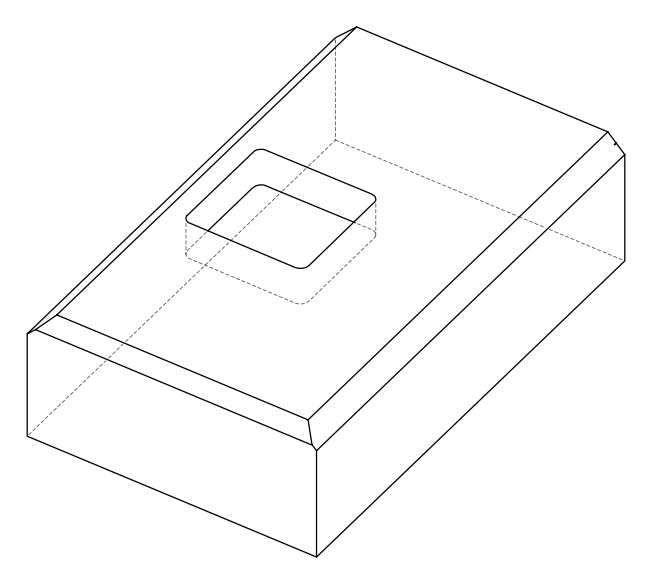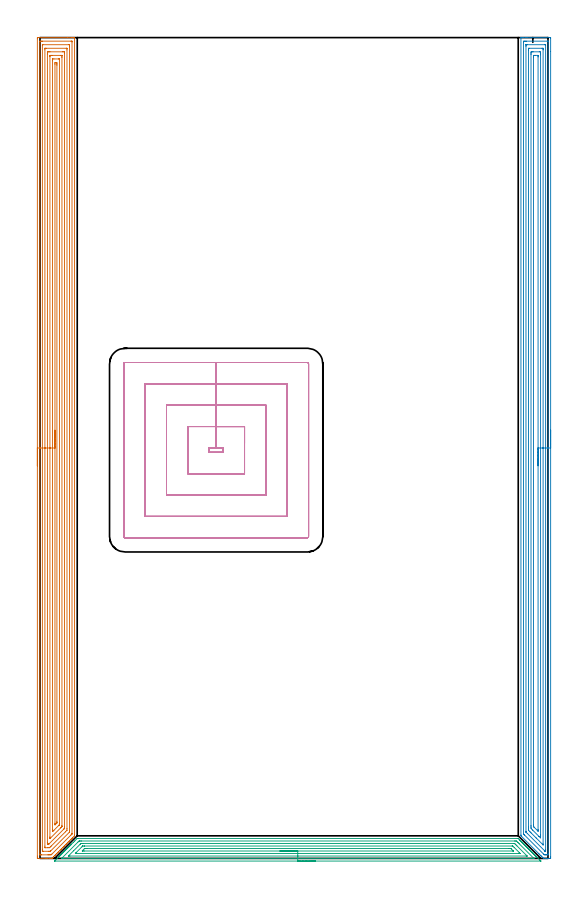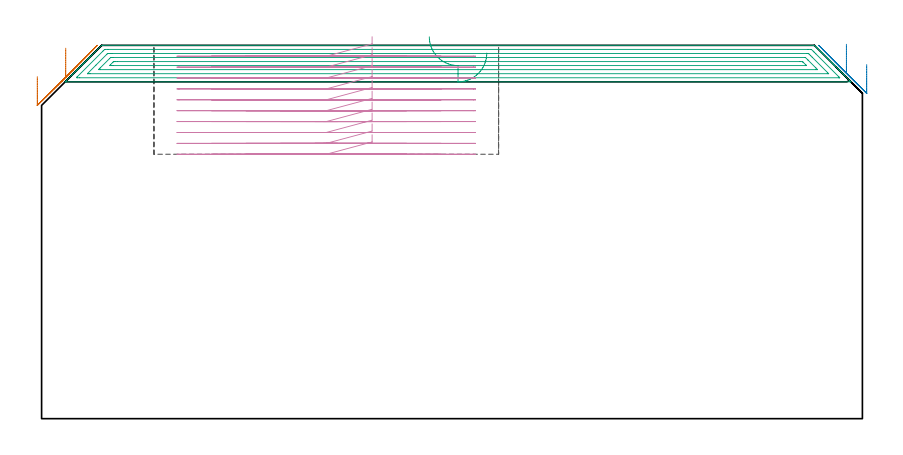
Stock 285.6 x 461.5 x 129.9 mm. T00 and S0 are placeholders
(PLAN: 4 operations, 1 tool changes, 86.3 min)
(1 AREA_MILL | FG_CHAMFER_SURFACE | UGT0205_001 | 29.57 min | 100781 mm3)
(2 AREA_MILL_1 | FG_CHAMFER_SURFACE_1 | UGT0205_001 | 22.27 min | 64358 mm3)
(3 AREA_MILL_2 | FG_CHAMFER_SURFACE_2 | UGT0205_001 | 10.68 min | 20685 mm3)
(4 MILL_RECTANGULAR_POCKET | POCKET_RECTANGULAR_STRAIGHT | NXT0201_012 | Follow Part, ap 4, ae 75% | 23.81 min | 517956 mm3)
(TOOL UGT0205_001 | Chamfer Mill 20 x 3 x 45 deg. | D20 FL50 Z2)
(TOOL NXT0201_012 | ENDMILL 16mm [2P460-1600-NA 1630] | D16 FL38 Z6)
(OP 1 AREA_MILL)
G17 G21 G94 G90
T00 M6
G54
G17 G0 G90 X-1.5 Y220.75 S1061 M3
G43 Z139.9 H0
Z119.
G94 G1 Y220.788 Z118.128 F250.
Y220.902 Z117.264
Y221.091 Z116.412
Y221.353 Z115.58
Y221.687 Z114.774
Y222.09 Z114.
Y222.558 Z113.264
Y223.09 Z112.572
Y223.679 Z111.929
Y224.322 Z111.34
Y225.014 Z110.808
Y225.75 Z110.34
Y226.524 Z109.937
Y227.33 Z109.603
Y228.162 Z109.341
Y229.013 Z109.152
Y229.878 Z109.038
Y230.75 Z109.
Y460.877
X-1.497 Y461.153 Z109.002
X-1.492 Y461.49 Z109.006
X-1.15 Y461.5 Z109.348
X15.476 Z125.971
X17.886 Z128.381
X18.59 Z129.089
X18.911 Z129.411
X19.334 Y461.493 Z129.826
X19.397 Y461.49 Z129.888
X19.4 Y461.324 Z129.9
Y13.135
X19.399 Y12.705 Z129.886
X19.247 Y12.547 Z129.746
X18.455 Y11.755 Z128.955
X18.183 Y11.481 Z128.679
X18.049 Y11.347 Z128.546
X17.562 Y10.862 Z128.062
X17.29 Y10.588 Z127.786
X17.155 Y10.454 Z127.652
X16.669 Y9.969 Z127.168
X16.396 Y9.694 Z126.892
X16.261 Y9.56 Z126.758
X15.775 Y9.075 Z126.275
X15.503 Y8.801 Z125.999
X15.368 Y8.666 Z125.865
X14.882 Y8.182 Z125.382
X14.609 Y7.907 Z125.105
X14.474 Y7.772 Z124.971
X13.989 Y7.289 Z124.488
X13.716 Y7.014 Z124.212
X13.58 Y6.879 Z124.077
X13.096 Y6.395 Z123.595
X12.822 Y6.12 Z123.318
X12.687 Y5.985 Z123.183
X12.202 Y5.502 Z122.702
X11.929 Y5.227 Z122.425
X11.793 Y5.091 Z122.29
X11.309 Y4.609 Z121.809
X11.035 Y4.333 Z121.531
X10.416 Y3.716 Z120.915
X10.141 Y3.439 Z120.637
X9.523 Y2.822 Z120.022
X9.248 Y2.546 Z119.744
X8.629 Y1.929 Z119.129
X8.354 Y1.652 Z118.85
X7.736 Y1.036 Z118.236
X7.461 Y0.759 Z117.957
X6.876 Y0.176 Z117.375
X6.716 Y0.021 Z117.215
X6.701 Y0.01 Z117.201
X6.364 Y0. Z116.864
X6.079 Z116.579
X5.376 Z115.871
X4.13 Z114.627
X3.589 Z114.083
X2.966 Z113.461
X-1.113 Y0.001 Z109.385
X-1.496 Y0.003 Z109.002
X-1.497 Y0.005 Z109.
X-1.5 Y0.623
Y1.244
Y230.75
X-0.086 Z110.414
X-0.085 Y459.189 Z110.415
X-0.083 Y459.29 Z110.417
X-0.079 Y459.481 Z110.421
X0.014 Y459.49 Z110.514
X0.5 Y459.498 Z111.
X0.908 Y459.499 Z111.408
X1.391 Y459.5 Z111.891
X17.476 Z127.976
X17.886 Y459.496 Z128.386
X17.944 Y459.494 Z128.444
X17.974 Y459.491 Z128.474
X17.979 Y459.39 Z128.479
X17.984 Y459.19 Z128.484
X17.985 Y459.09 Z128.485
Y14.028
Y13.929
X17.982 Y13.828 Z128.482
X17.979 Y13.764 Z128.479
X17.959 Y13.721 Z128.459
X17.886 Y13.642 Z128.386
X17.634 Y13.386 Z128.134
X17.385 Y13.135 Z127.885
X17.189 Y12.938 Z127.689
X6.66 Y2.41 Z117.16
X6.463 Y2.217 Z116.963
X6.269 Y2.029 Z116.769
X5.778 Y2.008 Z116.278
X5.376 Y2.003 Z115.876
X4.892 Y2. Z115.392
X4.482 Z114.982
X0.908 Z111.408
X0.424 Z110.924
X0.014 Y2.004 Z110.514
X-0.044 Y2.006 Z110.456
X-0.074 Y2.009 Z110.426
X-0.079 Y2.11 Z110.421
X-0.084 Y2.31 Z110.416
X-0.085 Y2.41 Z110.415
X-0.086 Y230.75 Z110.414
X1.328 Z111.828
X1.329 Y457.302 Z111.829
X1.33 Y457.421 Z111.83
X1.333 Y457.478 Z111.833
X1.334 Y457.486 Z111.834
X1.351 Y457.49 Z111.851
X1.406 Y457.495 Z111.906
X1.604 Y457.499 Z112.104
X16.296 Z126.796
X16.428 Y457.498 Z126.928
X16.533 Y457.493 Z127.033
X16.563 Y457.49 Z127.063
X16.565 Y457.484 Z127.065
X16.568 Y457.46 Z127.068
X16.57 Y457.302 Z127.07
X16.571 Y456.829 Z127.071
X16.572 Y456.409 Z127.072
X16.571 Y15.343 Z127.071
X16.569 Y14.922 Z127.069
X16.566 Y14.805 Z127.066
X16.565 Y14.779 Z127.065
X16.549 Y14.758 Z127.049
X16.513 Y14.717 Z127.013
X16.41 Y14.61 Z126.91
X5.998 Y4.198 Z116.498
X5.872 Y4.079 Z116.372
X5.826 Y4.037 Z116.326
X5.769 Y4.01 Z116.269
X5.571 Y4.003 Z116.071
X5.376 Y4.001 Z115.876
X4.68 Y4. Z115.18
X1.802 Z112.302
X1.604 Y4.001 Z112.104
X1.472 Y4.002 Z111.972
X1.367 Y4.007 Z111.867
X1.337 Y4.01 Z111.837
X1.335 Y4.016 Z111.835
X1.332 Y4.04 Z111.832
X1.33 Y4.198 Z111.83
X1.329 Y4.671 Z111.829
X1.328 Y5.091 Z111.828
Y230.75
X2.743 Z113.243
Y454.621
X2.748 Y455.462 Z113.248
X2.749 Y455.486 Z113.249
X2.766 Y455.49 Z113.266
X2.82 Y455.495 Z113.32
X2.93 Y455.498 Z113.43
X3.149 Y455.5 Z113.649
X3.589 Z114.089
X14.758 Z125.258
X14.973 Y455.499 Z125.473
X15.081 Y455.495 Z125.581
X15.134 Y455.49 Z125.634
X15.151 Y455.487 Z125.651
X15.157 Y454.621 Z125.657
Y16.709
X15.152 Y15.869 Z125.652
X15.15 Y15.816 Z125.65
X14.292 Y14.941 Z124.792
X6.25 Y6.898 Z116.75
X5.802 Y6.453 Z116.302
X5.376 Y6.033 Z115.876
X5.35 Y6.011 Z115.85
X4.467 Y6. Z114.967
X2.927 Y6.001 Z113.427
X2.819 Y6.005 Z113.319
X2.766 Y6.01 Z113.266
X2.749 Y6.013 Z113.249
X2.743 Y6.879 Z113.243
Y230.75
X4.157 Z114.657
Y452.265
X4.158 Y452.834 Z114.658
X4.16 Y453.156 Z114.66
X4.164 Y453.475 Z114.664
X4.482 Y453.49 Z114.982
X4.713 Y453.497 Z115.213
X5.376 Y453.5 Z115.876
X5.603 Z116.103
X12.752 Z123.252
X13.418 Y453.498 Z123.918
X13.649 Y453.496 Z124.149
X13.721 Y453.49 Z124.221
X13.736 Y453.469 Z124.236
X13.738 Y453.407 Z124.238
X13.742 Y452.834 Z124.242
X13.743 Y452.509 Z124.243
Y17.603
X13.742 Y17.279 Z124.242
X13.739 Y16.994 Z124.239
X13.736 Y16.856 Z124.236
X13.606 Y16.709 Z124.106
X13.514 Y16.613 Z124.014
X13.418 Y16.516 Z123.918
X5.376 Y8.474 Z115.876
X5.022 Y8.126 Z115.522
X4.944 Y8.054 Z115.444
X4.895 Y8.012 Z115.395
X4.814 Y8.01 Z115.314
X4.482 Y8.004 Z114.982
X4.251 Z114.751
X4.179 Y8.01 Z114.679
X4.164 Y8.031 Z114.664
X4.162 Y8.093 Z114.662
X4.158 Y8.666 Z114.658
X4.157 Y8.991 Z114.657
Y230.75
X5.571 Z116.071
Y450.851
X5.572 Y451.046 Z116.072
X5.576 Y451.395 Z116.076
X5.578 Y451.474 Z116.078
X5.665 Y451.49 Z116.165
X5.819 Y451.496 Z116.319
X6.269 Y451.499 Z116.769
X6.709 Y451.5 Z117.209
X11.631 Z122.131
X12.072 Y451.498 Z122.572
X12.273 Y451.493 Z122.773
X12.315 Y451.49 Z122.815
X12.322 Y451.419 Z122.822
X12.326 Y451.244 Z122.826
X12.328 Y451.046 Z122.828
X12.329 Y450.348 Z122.829
Y18.497
X12.327 Y18.148 Z122.827
X12.324 Y17.973 Z122.824
X12.322 Y17.89 Z122.822
X12.284 Y17.843 Z122.784
X12.053 Y17.603 Z122.553
X11.843 Y17.391 Z122.343
X11.631 Y17.178 Z122.131
X5.799 Y11.347 Z116.299
X5.602 Y11.153 Z116.102
X5.584 Y11.139 Z116.084
X5.579 Y11.137 Z116.079
X5.576 Y11.147 Z116.076
X5.573 Y11.347 Z116.073
X5.571 Y11.677 Z116.071
Y12.046
Y230.75
X6.985 Z117.485
Y448.543
X6.988 Y449.259 Z117.488
X6.99 Y449.432 Z117.49
X6.992 Y449.486 Z117.492
X7.043 Y449.49 Z117.543
X7.163 Y449.494 Z117.663
X7.816 Y449.5 Z118.316
X10.496 Z120.996
X10.737 Y449.498 Z121.237
X10.817 Y449.495 Z121.317
X10.88 Y449.49 Z121.38
X10.908 Y449.48 Z121.408
X10.91 Y449.436 Z121.41
X10.913 Y449.259 Z121.413
X10.914 Y449.082 Z121.414
Y19.39
Y19.214
X10.911 Y19.036 Z121.411
X10.908 Y18.922 Z121.408
X10.864 Y18.873 Z121.364
X10.737 Y18.738 Z121.237
X10.618 Y18.616 Z121.118
X10.5 Y18.497 Z121.
X7.819 Y15.816 Z118.319
X7.49 Y15.489 Z117.99
X7.163 Y15.167 Z117.663
X7.038 Y15.047 Z117.538
X6.992 Y15.072 Z117.492
X6.99 Y15.095 Z117.49
X6.986 Y15.816 Z117.486
X6.985 Y15.993 Z117.485
Y230.75
X8.4 Z118.9
Y446.578
X8.403 Y447.125 Z118.903
X8.407 Y447.472 Z118.907
X8.923 Y447.499 Z119.423
X8.95 Y447.498 Z119.45
X9.493 Y447.472 Z119.993
X9.498 Y446.923 Z119.998
X9.5 Y446.578 Z120.
Y446.027
Y20.628
X9.498 Y20.284 Z119.998
X9.493 Y20.01 Z119.993
X9.489 Y19.948 Z119.989
X9.455 Y19.908 Z119.955
X9.392 Y19.842 Z119.892
X8.947 Y19.393 Z119.447
X8.499 Y18.948 Z118.999
X8.458 Y18.911 Z118.958
X8.406 Y18.868 Z118.906
X8.403 Y18.933 Z118.903
X8.401 Y19.046 Z118.901
X8.4 Y19.39 Z118.9
Y19.786
Y230.75
Y231.622 Z118.938
Y232.486 Z119.051
Y233.338 Z119.24
Y234.17 Z119.503
Y234.976 Z119.836
Y235.75 Z120.239
Y236.486 Z120.708
Y237.178 Z121.239
Y237.821 Z121.828
Y238.41 Z122.472
Y238.941 Z123.164
Y239.41 Z123.9
Y239.813 Z124.673
Y240.147 Z125.479
Y240.409 Z126.311
Y240.598 Z127.163
Y240.712 Z128.028
Y240.75 Z128.9
G0 Z139.9
M5
M2
(OP 2 AREA_MILL_1)
G17 G21 G94 G90
T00 M6
G54
G17 G0 G90 X287.1 Y240.75 S1061 M3
G43 Z139.9 H0
Z123.2
G94 G1 Y240.712 Z122.328 F250.
Y240.598 Z121.464
Y240.409 Z120.612
Y240.147 Z119.78
Y239.813 Z118.974
Y239.41 Z118.2
Y238.942 Z117.464
Y238.41 Z116.772
Y237.821 Z116.129
Y237.178 Z115.54
Y236.486 Z115.009
Y235.75 Z114.54
Y234.976 Z114.137
Y234.17 Z113.803
Y233.338 Z113.541
Y232.486 Z113.352
Y231.622 Z113.238
Y230.75 Z113.2
Y1.079
X287.099 Y0.623 Z113.201
X287.095 Y0.191 Z113.203
X287.091 Y0.01 Z113.205
X286.67 Y0. Z113.625
X285.256 Z115.04
X284.91 Z115.386
X284.216 Z116.083
X283.189 Z117.109
X283.15 Y0.002 Z117.148
X283.106 Y0.004 Z117.191
X283.076 Y0.027 Z117.222
X282.911 Y0.189 Z117.389
X282.503 Y0.596 Z117.796
X282.27 Y0.828 Z118.026
X281.685 Y1.415 Z118.615
X281.583 Y1.517 Z118.716
X281.39 Y1.708 Z118.906
X280.844 Y2.256 Z119.456
X280.51 Y2.588 Z119.786
X270.83 Y12.27 Z129.469
X270.732 Y12.367 Z129.566
X270.549 Y12.552 Z129.746
X270.399 Y12.706 Z129.883
X270.4 Y13.134 Z129.9
Y461.324
X270.396 Y461.499 Z129.894
X270.735 Y461.5 Z129.564
X271.017 Z129.283
X271.71 Z128.584
X272.937 Z127.36
X273.47 Z126.824
X274.084 Z126.212
X286.67 Z113.628
X286.939 Y461.497 Z113.358
X287.092 Y461.49 Z113.206
X287.099 Y461.335 Z113.199
X287.1 Y453.686 Z113.2
Y230.75
X285.686 Z114.614
X285.685 Y2.516 Z114.615
X285.684 Y2.41 Z114.616
X285.679 Y2.026 Z114.621
X285.306 Y2.008 Z114.994
X284.91 Y2.003 Z115.39
X284.433 Y2.001 Z115.867
X284.03 Y2.004 Z116.27
X283.544 Y2.01 Z116.756
X283.15 Y2.4 Z117.15
X272.415 Y13.135 Z127.885
X272.235 Y13.318 Z128.065
X271.858 Y13.703 Z128.442
X271.821 Y13.755 Z128.479
X271.819 Y13.776 Z128.481
X271.816 Y13.824 Z128.484
X271.815 Y13.923 Z128.485
X271.814 Y14.028 Z128.486
X271.815 Y458.984 Z128.485
X271.816 Y459.09 Z128.484
X271.821 Y459.474 Z128.479
X272.194 Y459.492 Z128.106
X272.59 Y459.497 Z127.71
X273.067 Y459.5 Z127.233
X273.47 Z126.83
X285.386 Z114.914
X285.597 Y459.498 Z114.703
X285.629 Y459.496 Z114.671
X285.663 Y459.49 Z114.637
X285.679 Y459.484 Z114.621
X285.68 Y459.458 Z114.62
X285.685 Y459.196 Z114.615
X285.686 Y230.75 Z114.614
X284.272 Z116.028
X284.271 Y4.846 Z116.029
X284.269 Y4.198 Z116.031
X284.267 Y4.075 Z116.033
X284.265 Y4.022 Z116.035
X284.216 Y4.008 Z116.084
X284.03 Z116.27
X284.004 Y4.01 Z116.296
X283.976 Y4.033 Z116.324
X283.918 Y4.085 Z116.382
X283.802 Y4.198 Z116.498
X273.971 Y14.028 Z126.329
X273.47 Y14.534 Z126.83
X273.28 Y14.732 Z127.02
X273.235 Y14.78 Z127.065
X273.233 Y14.841 Z127.067
X273.231 Y14.922 Z127.069
X273.229 Y15.167 Z127.071
Y456.654
X273.231 Y457.302 Z127.069
X273.233 Y457.425 Z127.067
X273.235 Y457.478 Z127.065
X273.284 Y457.492 Z127.016
X273.47 Y457.495 Z126.83
X274.156 Y457.5 Z126.144
X283.836 Y457.499 Z116.464
X284.03 Y457.496 Z116.27
X284.224 Y457.49 Z116.076
X284.265 Y457.484 Z116.035
X284.267 Y457.449 Z116.033
X284.27 Y457.384 Z116.03
X284.271 Y457.302 Z116.029
Y457.057
X284.272 Y230.75 Z116.028
X282.857 Z117.443
Y8.07
X282.856 Y7.772 Z117.444
X282.854 Y7.667 Z117.446
X282.851 Y7.617 Z117.449
X282.85 Y7.611 Z117.45
X282.837 Y7.621 Z117.463
X282.678 Y7.772 Z117.622
X278.946 Y11.502 Z121.354
X276.11 Y14.339 Z124.19
X275.528 Y14.922 Z124.772
X275.23 Y15.223 Z125.07
X274.65 Y15.816 Z125.65
X274.645 Y16.41 Z125.655
X274.643 Y17.603 Z125.657
Y454.621
X274.645 Y455.216 Z125.655
X274.648 Y455.416 Z125.652
X274.649 Y455.481 Z125.651
X274.69 Y455.49 Z125.61
X275.245 Y455.5 Z125.055
X282.285 Z118.015
X282.703 Y455.495 Z117.597
X282.807 Y455.491 Z117.493
X282.851 Y455.488 Z117.449
X282.853 Y455.452 Z117.447
X282.855 Y455.36 Z117.445
X282.857 Y454.919 Z117.443
Y454.621
Y230.75
X281.443 Z118.857
Y13.081
X281.441 Y12.241 Z118.86
X281.439 Y12.191 Z118.861
X281.39 Y11.52 Z118.91
X280.658 Y12.241 Z119.642
X280.51 Y12.389 Z119.79
X276.99 Y15.908 Z123.31
X276.194 Y16.709 Z124.106
X276.11 Y16.8 Z124.19
X276.061 Y17.603 Z124.239
X276.059 Y17.655 Z124.241
X276.057 Y18.497 Z124.243
Y451.994
X276.06 Y452.834 Z124.24
X276.062 Y452.883 Z124.239
X276.11 Y453.49 Z124.19
X276.338 Y453.496 Z123.962
X276.99 Y453.499 Z123.31
X277.214 Y453.5 Z123.086
X280.735 Y453.499 Z119.565
X281.39 Y453.49 Z118.91
X281.438 Y452.834 Z118.862
X281.441 Y452.782 Z118.859
X281.443 Y451.94 Z118.857
Y451.886
Y230.75
X280.029 Z120.271
Y16.304
X280.028 Y15.816 Z120.272
X280.025 Y15.415 Z120.275
X280.022 Y15.355 Z120.278
X280.019 Y15.341 Z120.281
X279.63 Y15.718 Z120.67
X277.745 Y17.603 Z122.555
X277.616 Y17.736 Z122.684
X277.53 Y17.828 Z122.77
X277.478 Y17.887 Z122.822
X277.476 Y17.908 Z122.824
X277.473 Y18.006 Z122.827
X277.472 Y18.497 Z122.828
X277.471 Y18.902 Z122.829
X277.472 Y450.557 Z122.828
X277.474 Y451.046 Z122.826
X277.477 Y451.445 Z122.823
X277.485 Y451.49 Z122.815
X277.535 Y451.493 Z122.765
X277.647 Y451.497 Z122.653
X277.87 Y451.499 Z122.43
X278.304 Y451.5 Z121.996
X279.779 Y451.499 Z120.521
X279.898 Y451.497 Z120.402
X279.977 Y451.494 Z120.323
X280.018 Y451.491 Z120.282
X280.022 Y451.451 Z120.278
X280.026 Y451.046 Z120.274
X280.028 Y450.642 Z120.272
X280.029 Y230.75 Z120.271
Y229.878 Z120.309
Y229.014 Z120.423
Y228.162 Z120.612
Y227.33 Z120.874
Y226.524 Z121.208
Y225.75 Z121.611
Y225.014 Z122.08
Y224.322 Z122.611
Y223.679 Z123.2
Y223.09 Z123.843
Y222.558 Z124.535
Y222.09 Z125.271
Y221.687 Z126.045
Y221.353 Z126.851
Y221.091 Z127.683
Y220.902 Z128.535
Y220.788 Z129.4
Y220.75 Z130.271
G0 Z139.9
M5
M2
(OP 3 AREA_MILL_2)
G17 G21 G94 G90
T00 M6
G54
G17 G0 G90 X154.9 Y-1.5 S1061 M3
G43 Z139.9 H0
Z127.2
G94 G1 X154.862 Z126.328 F250.
X154.748 Z125.464
X154.559 Z124.612
X154.297 Z123.78
X153.963 Z122.974
X153.56 Z122.2
X153.092 Z121.464
X152.561 Z120.772
X151.971 Z120.129
X151.328 Z119.54
X150.636 Z119.008
X149.9 Z118.54
X149.126 Z118.137
X148.32 Z117.803
X147.488 Z117.541
X146.637 Z117.352
X145.772 Z117.238
X144.9 Z117.2
X8.426
X8.21 Y-1.497
X8.208 Y-1.496 Z117.201
X8.21 Y-1.488 Z117.209
X8.653 Y-1.047 Z117.653
X8.766 Y-0.933 Z117.764
X10.502 Y0.802 Z119.501
X10.545 Y0.846 Z119.544
X10.59 Y0.89 Z119.589
X10.798 Y1.098 Z119.797
X10.842 Y1.143 Z119.84
X10.887 Y1.188 Z119.887
X11.093 Y1.394 Z120.093
X11.138 Y1.439 Z120.137
X11.185 Y1.485 Z120.184
X11.389 Y1.689 Z120.388
X11.435 Y1.736 Z120.433
X11.482 Y1.783 Z120.482
X11.685 Y1.985 Z120.684
X11.731 Y2.033 Z120.73
X11.78 Y2.08 Z120.779
X11.98 Y2.281 Z120.98
X12.028 Y2.329 Z121.026
X12.077 Y2.378 Z121.077
X12.276 Y2.576 Z121.275
X12.324 Y2.626 Z121.323
X12.375 Y2.675 Z121.374
X12.572 Y2.872 Z121.571
X12.621 Y2.922 Z121.619
X12.672 Y2.973 Z121.672
X12.867 Y3.168 Z121.867
X12.917 Y3.219 Z121.916
X12.97 Y3.27 Z121.969
X13.163 Y3.463 Z122.162
X13.214 Y3.515 Z122.212
X13.267 Y3.568 Z122.267
X13.459 Y3.759 Z122.458
X13.511 Y3.812 Z122.509
X13.565 Y3.865 Z122.564
X13.754 Y4.055 Z122.754
X13.807 Y4.109 Z122.805
X13.862 Y4.163 Z122.862
X14.05 Y4.35 Z123.049
X14.104 Y4.405 Z123.102
X14.16 Y4.46 Z123.159
X14.346 Y4.646 Z123.345
X14.4 Y4.702 Z123.398
X14.457 Y4.758 Z123.457
X14.641 Y4.942 Z123.641
X14.697 Y4.998 Z123.695
X14.755 Y5.055 Z123.754
X14.937 Y5.237 Z123.936
X14.993 Y5.295 Z123.992
X15.052 Y5.353 Z124.052
X15.233 Y5.533 Z124.232
X15.29 Y5.591 Z124.288
X15.35 Y5.65 Z124.349
X15.528 Y5.829 Z124.528
X15.586 Y5.888 Z124.585
X15.647 Y5.948 Z124.647
X15.824 Y6.124 Z124.823
X15.883 Y6.185 Z124.881
X15.944 Y6.245 Z124.944
X16.12 Y6.42 Z125.119
X16.18 Y6.481 Z125.178
X16.242 Y6.542 Z125.241
X16.415 Y6.716 Z125.415
X16.476 Y6.778 Z125.474
X16.539 Y6.84 Z125.539
X16.711 Y7.011 Z125.71
X16.773 Y7.074 Z125.771
X16.837 Y7.137 Z125.836
X17.007 Y7.307 Z126.006
X17.069 Y7.371 Z126.067
X17.134 Y7.435 Z126.134
X17.302 Y7.603 Z126.302
X17.366 Y7.667 Z126.364
X17.432 Y7.732 Z126.431
X17.598 Y7.898 Z126.597
X17.662 Y7.964 Z126.66
X17.729 Y8.03 Z126.729
X18.622 Y8.922 Z127.621
X19.514 Y9.815 Z128.514
X20.83 Y11.13 Z129.83
X20.896 Y11.194 Z129.892
X21.299 Y11.2 Z129.9
X268.501
X268.904 Y11.194 Z129.892
X268.97 Y11.13 Z129.83
X269.023 Y11.078 Z129.776
X269.394 Y10.707 Z129.405
X269.469 Y10.633 Z129.329
X269.541 Y10.56 Z129.259
X269.691 Y10.409 Z129.108
X269.765 Y10.336 Z129.033
X269.836 Y10.264 Z128.963
X269.989 Y10.112 Z128.811
X270.062 Y10.04 Z128.736
X270.132 Y9.968 Z128.667
X270.286 Y9.814 Z128.513
X270.358 Y9.743 Z128.44
X270.428 Y9.673 Z128.372
X270.584 Y9.517 Z128.216
X270.655 Y9.447 Z128.143
X270.723 Y9.377 Z128.076
X270.881 Y9.219 Z127.918
X270.952 Y9.15 Z127.847
X271.019 Y9.081 Z127.78
X271.179 Y8.922 Z127.621
X271.248 Y8.854 Z127.55
X271.315 Y8.786 Z127.485
X271.476 Y8.624 Z127.324
X271.545 Y8.557 Z127.253
X271.611 Y8.49 Z127.189
X271.774 Y8.327 Z127.026
X271.841 Y8.26 Z126.957
X271.906 Y8.194 Z126.893
X272.071 Y8.03 Z126.729
X272.138 Y7.964 Z126.66
X272.202 Y7.899 Z126.598
X272.368 Y7.732 Z126.431
X272.434 Y7.667 Z126.364
X272.498 Y7.603 Z126.302
X272.666 Y7.435 Z126.134
X272.731 Y7.371 Z126.067
X272.793 Y7.307 Z126.006
X272.963 Y7.137 Z125.836
X273.027 Y7.074 Z125.771
X273.089 Y7.012 Z125.711
X273.261 Y6.84 Z125.539
X273.324 Y6.778 Z125.474
X273.385 Y6.716 Z125.415
X273.558 Y6.542 Z125.241
X273.621 Y6.481 Z125.178
X273.68 Y6.42 Z125.119
X273.856 Y6.245 Z124.944
X273.917 Y6.185 Z124.881
X273.976 Y6.125 Z124.824
X274.153 Y5.947 Z124.646
X274.214 Y5.888 Z124.585
X274.272 Y5.829 Z124.528
X274.451 Y5.65 Z124.349
X274.51 Y5.591 Z124.288
X274.567 Y5.533 Z124.232
X274.748 Y5.352 Z124.051
X274.807 Y5.295 Z123.992
X274.863 Y5.238 Z123.937
X275.046 Y5.055 Z123.754
X275.103 Y4.998 Z123.695
X275.159 Y4.942 Z123.641
X275.343 Y4.757 Z123.456
X275.4 Y4.702 Z123.398
X275.454 Y4.646 Z123.345
X275.641 Y4.46 Z123.159
X275.697 Y4.405 Z123.102
X275.75 Y4.351 Z123.05
X275.938 Y4.163 Z122.861
X275.993 Y4.109 Z122.805
X276.046 Y4.055 Z122.754
X276.236 Y3.865 Z122.564
X276.29 Y3.812 Z122.509
X276.341 Y3.759 Z122.458
X276.533 Y3.568 Z122.267
X276.586 Y3.515 Z122.212
X276.637 Y3.464 Z122.163
X276.831 Y3.27 Z121.969
X276.883 Y3.219 Z121.916
X276.933 Y3.168 Z121.867
X277.128 Y2.973 Z121.672
X277.179 Y2.922 Z121.619
X277.229 Y2.872 Z121.571
X277.426 Y2.675 Z121.374
X277.476 Y2.626 Z121.323
X277.524 Y2.577 Z121.276
X277.723 Y2.378 Z121.077
X277.772 Y2.329 Z121.026
X277.82 Y2.281 Z120.98
X278.021 Y2.08 Z120.779
X278.069 Y2.033 Z120.73
X278.116 Y1.985 Z120.684
X278.318 Y1.783 Z120.482
X278.366 Y1.736 Z120.433
X278.411 Y1.69 Z120.388
X278.615 Y1.485 Z120.184
X278.662 Y1.439 Z120.137
X278.707 Y1.394 Z120.093
X278.913 Y1.188 Z119.887
X278.959 Y1.143 Z119.84
X279.003 Y1.098 Z119.797
X279.21 Y0.89 Z119.589
X279.255 Y0.846 Z119.544
X279.298 Y0.803 Z119.501
X279.508 Y0.593 Z119.292
X281.035 Y-0.933 Z117.764
X281.147 Y-1.047 Z117.653
X281.293 Y-1.192 Z117.507
X281.48 Y-1.378 Z117.32
X281.59 Y-1.489 Z117.208
X281.592 Y-1.496 Z117.201
X281.59 Y-1.499 Z117.199
X281.374 Y-1.5 Z117.2
X144.9
Y-0.086 Z118.614
X13.267
X12.414 Y-0.082 Z118.618
X12.375 Y-0.079 Z118.621
X12.118 Y-0.043 Z118.657
X12.243 Y0.088 Z118.788
X12.375 Y0.224 Z118.924
X21.299 Y9.149 Z127.849
X21.599 Y9.444 Z128.144
X21.905 Y9.743 Z128.443
X22.155 Y9.78 Z128.48
X22.191 Y9.782 Z128.482
X23.041 Y9.786 Z128.486
X23.084
X266.716
X267.57 Y9.782 Z128.482
X267.609 Y9.779 Z128.479
X267.895 Y9.743 Z128.443
X268.501 Y9.147 Z127.847
X268.796 Y8.854 Z127.554
X269.394 Y8.257 Z126.957
X277.426 Y0.223 Z118.923
X277.686 Y-0.043 Z118.657
X277.714 Y-0.075 Z118.625
X277.595 Y-0.081 Z118.619
X277.511 Y-0.085 Z118.615
X277.468 Y-0.086 Z118.614
X277.426
X144.9
Y1.328 Z120.028
X16.837 Y1.329 Z120.029
X16.352 Y1.33 Z120.03
X15.961 Y1.334 Z120.034
X15.944 Y1.335 Z120.035
Y1.339 Z120.039
Y1.344 Z120.044
X18.911 Y4.312 Z123.012
X22.564 Y7.964 Z126.664
X22.827 Y8.221 Z126.921
X22.918 Y8.306 Z127.006
X22.986 Y8.365 Z127.065
X23.084 Y8.366 Z127.066
X23.569 Y8.37 Z127.07
X23.976 Y8.371 Z127.071
X24.46 Y8.372 Z127.072
X266.308 Y8.371 Z127.071
X266.716 Y8.369 Z127.069
X266.774 Y8.367 Z127.067
X266.807 Y8.365 Z127.065
X266.84 Y8.349 Z127.049
X266.972 Y8.221 Z126.921
X267.235 Y7.964 Z126.664
X267.609 Y7.592 Z126.292
X268.127 Y7.074 Z125.774
X273.464 Y1.736 Z120.436
X273.856 Y1.342 Z120.042
X273.857 Y1.333 Z120.033
X273.856 Y1.332 Z120.032
X273.371 Y1.329 Z120.029
X144.9 Y1.328 Z120.028
Y2.743 Z121.443
X20.407
X20.288 Y2.744 Z121.444
X19.847 Y2.749 Z121.449
X20.046 Y2.985 Z121.685
X20.208 Y3.154 Z121.854
X20.407 Y3.358 Z122.058
X23.605 Y6.555 Z125.255
X23.976 Y6.922 Z125.622
X24.011 Y6.95 Z125.65
X24.036 Y6.953 Z125.653
X24.096 Y6.955 Z125.655
X24.869 Y6.957 Z125.657
X24.986
X265.436
X265.63 Y6.955 Z125.655
X265.727 Y6.953 Z125.653
X265.771 Y6.95 Z125.65
X265.824 Y6.918 Z125.618
X266.566 Y6.185 Z124.885
X266.716 Y6.035 Z124.735
X269.394 Y3.357 Z122.057
X269.972 Y2.768 Z121.468
X269.985 Y2.749 Z121.449
X269.959 Y2.747 Z121.447
X269.879 Y2.745 Z121.445
X269.717 Y2.743 Z121.443
X269.394
X144.9
Y4.157 Z122.857
X24.869
X24.224 Y4.158 Z122.858
X23.976 Y4.16 Z122.86
X23.743 Y4.164 Z122.864
X23.914 Y4.405 Z123.105
X23.942 Y4.44 Z123.14
X23.976 Y4.478 Z123.178
X24.869 Y5.37 Z124.07
X25.037 Y5.527 Z124.227
X25.191 Y5.536 Z124.236
X25.515 Y5.541 Z124.241
X25.761 Y5.542 Z124.242
X26.405 Y5.543 Z124.243
X263.79
X264.039 Y5.542 Z124.242
X264.687 Y5.538 Z124.238
X264.74 Y5.536 Z124.236
X264.848 Y5.443 Z124.143
X264.932 Y5.368 Z124.068
X265.897 Y4.405 Z123.105
X265.968 Y4.332 Z123.032
X266.107 Y4.186 Z122.886
X266.129 Y4.16 Z122.86
X266.109 Y4.158 Z122.858
X266.073 Y4.157 Z122.857
X265.824
X144.9
X144.029 Z122.895
X143.164 Z123.009
X142.312 Z123.198
X141.48 Z123.46
X140.674 Z123.794
X139.9 Z124.197
X139.164 Z124.665
X138.472 Z125.196
X137.829 Z125.786
X137.24 Z126.429
X136.709 Z127.121
X136.24 Z127.857
X135.837 Z128.631
X135.503 Z129.437
X135.241 Z130.269
X135.052 Z131.12
X134.938 Z131.985
X134.9 Z132.857
G0 Z139.9
M5
M2
(OP 4 MILL_RECTANGULAR_POCKET)
G17 G21 G94 G90
T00 M6
G54
G17 G0 G90 X115. Y233.409 S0 M3
G43 Z139.9 H1
Z132.9
G94 G1 Y242.8 Z130.384 F250.
X99.05 Z126.11
Y230.8
X95.1 F500.
Y228.3
X103.
Y230.8
X99.05
Y242.8
X83.1
Y216.3
X115.
Y242.8
X99.05
Y254.8
X71.1
Y204.3
X127.
Y254.8
X99.05
Y266.8
X59.1
Y192.3
X139.
Y266.8
X99.05
Y278.8
X47.8
G3 X47.1 Y278.1 R0.7
G1 Y181.
G3 X47.8 Y180.3 R0.7
G1 X150.3
G3 X151. Y181. R0.7
G1 Y278.1
G3 X150.3 Y278.8 R0.7
G1 X99.05
X98.05
G0 X115. Y233.409 Z129.11
G1 Y242.8 Z126.594 F250.
X99.05 Z122.32
Y230.8
X95.1 F500.
Y228.3
X103.
Y230.8
X99.05
Y242.8
X83.1
Y216.3
X115.
Y242.8
X99.05
Y254.8
X71.1
Y204.3
X127.
Y254.8
X99.05
Y266.8
X59.1
Y192.3
X139.
Y266.8
X99.05
Y278.8
X47.8
G3 X47.1 Y278.1 R0.7
G1 Y181.
G3 X47.8 Y180.3 R0.7
G1 X150.3
G3 X151. Y181. R0.7
G1 Y278.1
G3 X150.3 Y278.8 R0.7
G1 X99.05
X98.05
G0 X115. Y233.409 Z125.32
G1 Y242.8 Z122.804 F250.
X99.05 Z118.53
Y230.8
X95.1 F500.
Y228.3
X103.
Y230.8
X99.05
Y242.8
X83.1
Y216.3
X115.
Y242.8
X99.05
Y254.8
X71.1
Y204.3
X127.
Y254.8
X99.05
Y266.8
X59.1
Y192.3
X139.
Y266.8
X99.05
Y278.8
X47.8
G3 X47.1 Y278.1 R0.7
G1 Y181.
G3 X47.8 Y180.3 R0.7
G1 X150.3
G3 X151. Y181. R0.7
G1 Y278.1
G3 X150.3 Y278.8 R0.7
G1 X99.05
X98.05
G0 X115. Y233.409 Z121.53
G1 Y242.8 Z119.014 F250.
X99.05 Z114.74
Y230.8
X95.1 F500.
Y228.3
X103.
Y230.8
X99.05
Y242.8
X83.1
Y216.3
X115.
Y242.8
X99.05
Y254.8
X71.1
Y204.3
X127.
Y254.8
X99.05
Y266.8
X59.1
Y192.3
X139.
Y266.8
X99.05
Y278.8
X47.8
G3 X47.1 Y278.1 R0.7
G1 Y181.
G3 X47.8 Y180.3 R0.7
G1 X150.3
G3 X151. Y181. R0.7
G1 Y278.1
G3 X150.3 Y278.8 R0.7
G1 X99.05
X98.05
G0 X115. Y233.409 Z117.74
G1 Y242.8 Z115.224 F250.
X99.05 Z110.95
Y230.8
X95.1 F500.
Y228.3
X103.
Y230.8
X99.05
Y242.8
X83.1
Y216.3
X115.
Y242.8
X99.05
Y254.8
X71.1
Y204.3
X127.
Y254.8
X99.05
Y266.8
X59.1
Y192.3
X139.
Y266.8
X99.05
Y278.8
X47.8
G3 X47.1 Y278.1 R0.7
G1 Y181.
G3 X47.8 Y180.3 R0.7
G1 X150.3
G3 X151. Y181. R0.7
G1 Y278.1
G3 X150.3 Y278.8 R0.7
G1 X99.05
X98.05
G0 X115. Y233.409 Z113.95
G1 Y242.8 Z111.434 F250.
X99.05 Z107.16
Y230.8
X95.1 F500.
Y228.3
X103.
Y230.8
X99.05
Y242.8
X83.1
Y216.3
X115.
Y242.8
X99.05
Y254.8
X71.1
Y204.3
X127.
Y254.8
X99.05
Y266.8
X59.1
Y192.3
X139.
Y266.8
X99.05
Y278.8
X47.8
G3 X47.1 Y278.1 R0.7
G1 Y181.
G3 X47.8 Y180.3 R0.7
G1 X150.3
G3 X151. Y181. R0.7
G1 Y278.1
G3 X150.3 Y278.8 R0.7
G1 X99.05
X98.05
G0 X115. Y233.409 Z110.16
G1 Y242.8 Z107.644 F250.
X99.05 Z103.37
Y230.8
X95.1 F500.
Y228.3
X103.
Y230.8
X99.05
Y242.8
X83.1
Y216.3
X115.
Y242.8
X99.05
Y254.8
X71.1
Y204.3
X127.
Y254.8
X99.05
Y266.8
X59.1
Y192.3
X139.
Y266.8
X99.05
Y278.8
X47.8
G3 X47.1 Y278.1 R0.7
G1 Y181.
G3 X47.8 Y180.3 R0.7
G1 X150.3
G3 X151. Y181. R0.7
G1 Y278.1
G3 X150.3 Y278.8 R0.7
G1 X99.05
X98.05
G0 X115. Y233.409 Z106.37
G1 Y242.8 Z103.854 F250.
X99.05 Z99.58
Y230.8
X95.1 F500.
Y228.3
X103.
Y230.8
X99.05
Y242.8
X83.1
Y216.3
X115.
Y242.8
X99.05
Y254.8
X71.1
Y204.3
X127.
Y254.8
X99.05
Y266.8
X59.1
Y192.3
X139.
Y266.8
X99.05
Y278.8
X47.8
G3 X47.1 Y278.1 R0.7
G1 Y181.
G3 X47.8 Y180.3 R0.7
G1 X150.3
G3 X151. Y181. R0.7
G1 Y278.1
G3 X150.3 Y278.8 R0.7
G1 X99.05
X98.05
G0 X115. Y233.409 Z102.58
G1 Y242.8 Z100.064 F250.
X99.05 Z95.79
Y230.8
X95.1 F500.
Y228.3
X103.
Y230.8
X99.05
Y242.8
X83.1
Y216.3
X115.
Y242.8
X99.05
Y254.8
X71.1
Y204.3
X127.
Y254.8
X99.05
Y266.8
X59.1
Y192.3
X139.
Y266.8
X99.05
Y278.8
X47.8
G3 X47.1 Y278.1 R0.7
G1 Y181.
G3 X47.8 Y180.3 R0.7
G1 X150.3
G3 X151. Y181. R0.7
G1 Y278.1
G3 X150.3 Y278.8 R0.7
G1 X99.05
X98.05
G0 X115. Y233.409 Z98.79
G1 Y242.8 Z96.274 F250.
X99.05 Z92.
Y230.8
X95.1 F500.
Y228.3
X103.
Y230.8
X99.05
Y242.8
X83.1
Y216.3
X115.
Y242.8
X99.05
Y254.8
X71.1
Y204.3
X127.
Y254.8
X99.05
Y266.8
X59.1
Y192.3
X139.
Y266.8
X99.05
Y278.8
X47.8
G3 X47.1 Y278.1 R0.7
G1 Y181.
G3 X47.8 Y180.3 R0.7
G1 X150.3
G3 X151. Y181. R0.7
G1 Y278.1
G3 X150.3 Y278.8 R0.7
G1 X99.05
X98.05
G0 Z139.9
M5
M2
